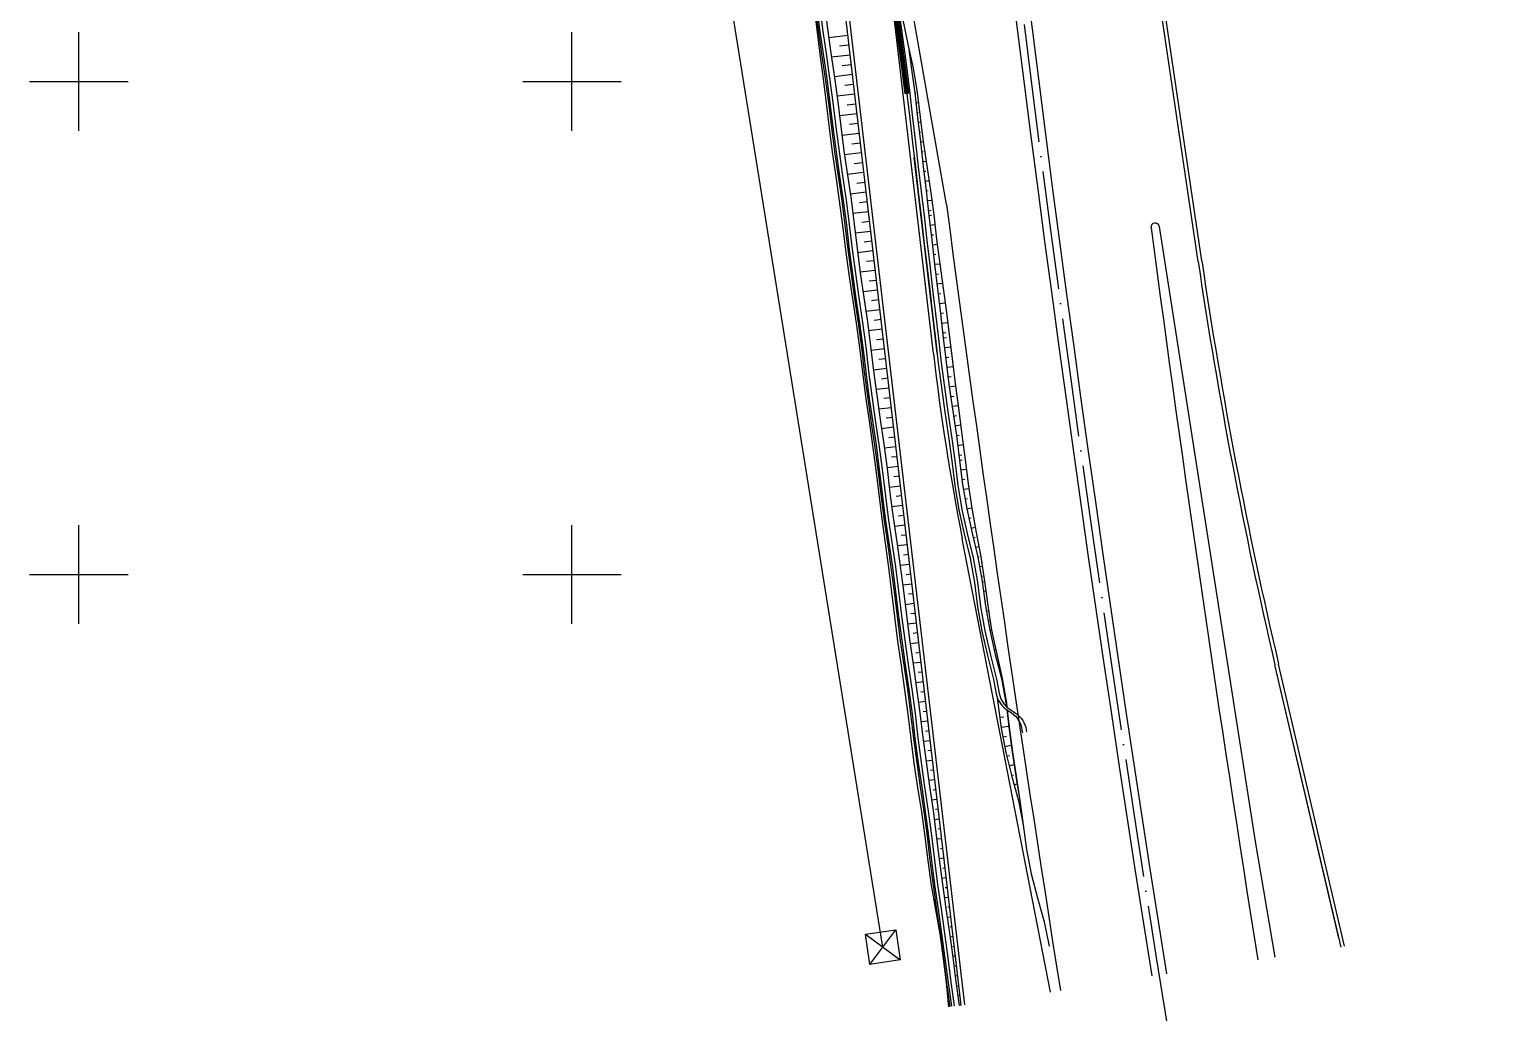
# Model space of a CAD drawing. Header units: inches. Extents: x 499362 to 502582, y 2541888 to 2545349.
# Drawn here: x 501190 to 501488.7, y 2542711.2 to 2542910.5 of the extents above; entities that cross this region are included whole.
import ezdxf

# ---------------------------------------------------------------- set-up
doc = ezdxf.new("R2010")
doc.units = ezdxf.units.IN
doc.linetypes.add('ACAD_ISO04W100', pattern=[30, 24, -3, 0, -3])
doc.linetypes.add('HIDDEN2', pattern=[4, 3, -1])
doc.layers.add('0-段落划分', color=2, linetype='Continuous')
doc.layers.add('坐标网', color=2, linetype='Continuous')

# ---------------------------------------------------------------- blocks, each defined once
blk = doc.blocks.new('A$C3A006F90')
at = {"layer": '0-段落划分', "color": 2}
for p, q in [((501378.89, 2542712.67), (501342.04, 2543028.36)), ((501379.63, 2542712.76), (501342.79, 2543028.44)), ((501373.28, 2542844.81), (501351.73, 2543029.49)), ((501426.95, 2542863.49), (501408.04, 2542991.64)), ((501427.69, 2542863.6), (501408.78, 2542991.75)), ((501375.92, 2542875.03), (501364.01, 2542942.9)), ((501374.02, 2542844.9), (501369.39, 2542884.59)), ((501419.07, 2542870.58), (501438.54, 2542745.89)), ((501397.01, 2542715.34), (501379.12, 2542807.22)), ((501455.49, 2542726.29), (501442.53, 2542781.68)), ((501455.92, 2542724.45), (501442.53, 2542781.68)), ((501456.65, 2542724.62), (501443.26, 2542781.85)), ((501438.54, 2542745.89), (501442.48, 2542722.43))]:
    blk.add_line(p, q, dxfattribs=at)
at = {"layer": '0-段落划分', "color": 2, "linetype": 'Continuous'}
for p, q in [((501363.03, 2542724.47), (501331.32, 2542921.72)), ((501355.93, 2542909.34), (501352.06, 2542908.88)), ((501356.4, 2542905.36), (501352.63, 2542904.92)), ((501356.16, 2542907.35), (501354.26, 2542907.13)), ((501356.63, 2542903.38), (501354.78, 2542903.16)), ((501356.86, 2542901.39), (501353.22, 2542900.96)), ((501357.09, 2542899.4), (501355.29, 2542899.19)), ((501357.32, 2542897.42), (501353.74, 2542897)), ((501369.48, 2542897.68), (501369.73, 2542897.71)), ((501357.79, 2542893.44), (501354.23, 2542893.03)), ((501357.56, 2542895.43), (501355.78, 2542895.22)), ((501369.71, 2542895.69), (501370.23, 2542895.76)), ((501369.94, 2542893.71), (501370.2, 2542893.74)), ((501358.02, 2542891.46), (501356.24, 2542891.25)), ((501370.17, 2542891.72), (501370.71, 2542891.78)), ((501358.25, 2542889.47), (501354.72, 2542889.06)), ((501358.48, 2542887.48), (501356.73, 2542887.28)), ((501370.4, 2542889.73), (501370.69, 2542889.77)), ((501370.63, 2542887.75), (501371.23, 2542887.82)), ((501358.72, 2542885.5), (501355.25, 2542885.09)), ((501370.87, 2542885.76), (501371.19, 2542885.8)), ((501359.18, 2542881.52), (501355.82, 2542881.13)), ((501358.95, 2542883.51), (501357.24, 2542883.31)), ((501371.1, 2542883.78), (501371.8, 2542883.86)), ((501371.33, 2542881.79), (501371.71, 2542881.83)), ((501359.41, 2542879.54), (501357.76, 2542879.34)), ((501371.56, 2542879.8), (501372.38, 2542879.9)), ((501359.64, 2542877.55), (501356.4, 2542877.17)), ((501359.87, 2542875.56), (501358.28, 2542875.38)), ((501371.79, 2542877.82), (501372.24, 2542877.87)), ((501372.03, 2542875.83), (501372.94, 2542875.94)), ((501360.11, 2542873.58), (501356.94, 2542873.21)), ((501372.26, 2542873.84), (501372.73, 2542873.9)), ((501372.37, 2542872.85), (501372.86, 2542872.91)), ((501360.57, 2542869.6), (501357.44, 2542869.24)), ((501360.34, 2542871.59), (501358.77, 2542871.41)), ((501372.61, 2542870.86), (501373.57, 2542870.98)), ((501360.8, 2542867.62), (501359.24, 2542867.44)), ((501372.84, 2542868.88), (501373.32, 2542868.93)), ((501373.07, 2542866.89), (501374.05, 2542867)), ((501361.03, 2542865.63), (501357.92, 2542865.27)), ((501361.27, 2542863.65), (501359.72, 2542863.47)), ((501373.3, 2542864.9), (501373.8, 2542864.96)), ((501361.5, 2542861.66), (501358.44, 2542861.3)), ((501373.53, 2542862.92), (501374.56, 2542863.04)), ((501373.76, 2542860.93), (501374.3, 2542860.99)), ((501361.96, 2542857.69), (501359.01, 2542857.34)), ((501361.73, 2542859.67), (501360.23, 2542859.5)), ((501374, 2542858.94), (501375.1, 2542859.07)), ((501362.19, 2542855.7), (501360.74, 2542855.53)), ((501374.23, 2542856.96), (501374.8, 2542857.02)), ((501374.46, 2542854.97), (501375.66, 2542855.11)), ((501362.42, 2542853.71), (501359.58, 2542853.38)), ((501362.66, 2542851.73), (501361.27, 2542851.56)), ((501374.69, 2542852.98), (501375.31, 2542853.06)), ((501362.89, 2542849.74), (501360.14, 2542849.42)), ((501374.92, 2542851), (501376.19, 2542851.15)), ((501375.16, 2542849.01), (501375.8, 2542849.09)), ((501363.35, 2542845.77), (501360.65, 2542845.45)), ((501363.12, 2542847.75), (501361.76, 2542847.59)), ((501375.27, 2542848.02), (501375.92, 2542848.1)), ((501375.51, 2542846.03), (501376.81, 2542846.19)), ((501363.58, 2542843.78), (501362.24, 2542843.62)), ((501375.74, 2542844.05), (501376.39, 2542844.12)), ((501363.82, 2542841.79), (501361.13, 2542841.48)), ((501364.05, 2542839.81), (501362.72, 2542839.65)), ((501375.99, 2542842.06), (501377.28, 2542842.23)), ((501376.25, 2542840.08), (501376.89, 2542840.16)), ((501364.28, 2542837.82), (501361.64, 2542837.51)), ((501376.5, 2542838.09), (501377.77, 2542838.26)), ((501364.74, 2542833.85), (501362.19, 2542833.55)), ((501364.51, 2542835.83), (501363.21, 2542835.68)), ((501376.79, 2542836.11), (501377.41, 2542836.2)), ((501377.07, 2542834.13), (501378.28, 2542834.31)), ((501364.98, 2542831.86), (501363.73, 2542831.72)), ((501377.35, 2542832.15), (501377.95, 2542832.24)), ((501365.21, 2542829.87), (501362.77, 2542829.59)), ((501365.44, 2542827.89), (501364.25, 2542827.75)), ((501377.64, 2542830.18), (501378.8, 2542830.35)), ((501377.93, 2542828.2), (501378.5, 2542828.28)), ((501365.67, 2542825.9), (501363.34, 2542825.63)), ((501378.19, 2542826.21), (501379.31, 2542826.36)), ((501366.13, 2542821.93), (501363.86, 2542821.66)), ((501365.9, 2542823.91), (501364.75, 2542823.78)), ((501378.45, 2542824.23), (501379.01, 2542824.3)), ((501378.58, 2542823.23), (501379.13, 2542823.3)), ((501366.37, 2542819.94), (501365.23, 2542819.81)), ((501378.83, 2542821.25), (501379.93, 2542821.39)), ((501379.08, 2542819.27), (501379.63, 2542819.34)), ((501366.6, 2542817.96), (501364.34, 2542817.69)), ((501366.83, 2542815.97), (501365.71, 2542815.84)), ((501379.38, 2542817.29), (501380.44, 2542817.47)), ((501367.06, 2542813.98), (501364.84, 2542813.72)), ((501379.71, 2542815.32), (501380.22, 2542815.4)), ((501380.05, 2542813.34), (501381.03, 2542813.51)), ((501367.53, 2542810.01), (501365.38, 2542809.76)), ((501367.29, 2542812), (501366.2, 2542811.87)), ((501380.48, 2542811.39), (501380.93, 2542811.49)), ((501367.76, 2542808.02), (501366.71, 2542807.9)), ((501380.91, 2542809.44), (501381.74, 2542809.62)), ((501381.36, 2542807.49), (501381.73, 2542807.58)), ((501367.99, 2542806.04), (501365.95, 2542805.8)), ((501368.22, 2542804.05), (501367.23, 2542803.93)), ((501381.82, 2542805.54), (501382.48, 2542805.7)), ((501368.45, 2542802.06), (501366.53, 2542801.84)), ((501382.29, 2542803.6), (501382.57, 2542803.67)), ((501382.64, 2542801.63), (501383.18, 2542801.73)), ((501368.92, 2542798.09), (501367.06, 2542797.87)), ((501368.68, 2542800.08), (501367.74, 2542799.97)), ((501383, 2542799.66), (501383.24, 2542799.71)), ((501383.19, 2542798.6), (501383.42, 2542798.63)), ((501369.15, 2542796.1), (501368.23, 2542796)), ((501383.44, 2542796.62), (501383.9, 2542796.68)), ((501369.38, 2542794.12), (501367.55, 2542793.9)), ((501369.61, 2542792.13), (501368.7, 2542792.02)), ((501383.69, 2542794.63), (501383.92, 2542794.66)), ((501383.99, 2542792.66), (501384.43, 2542792.74)), ((501369.84, 2542790.14), (501368.04, 2542789.93)), ((501384.34, 2542790.69), (501384.55, 2542790.72)), ((501384.69, 2542788.72), (501385.08, 2542788.79)), ((501370.31, 2542786.17), (501368.57, 2542785.97)), ((501370.08, 2542788.16), (501369.19, 2542788.05)), ((501385.14, 2542786.77), (501385.31, 2542786.81)), ((501370.54, 2542784.18), (501369.7, 2542784.09)), ((501385.59, 2542784.82), (501385.9, 2542784.89)), ((501386.06, 2542782.88), (501386.19, 2542782.91)), ((501370.77, 2542782.2), (501369.14, 2542782.01)), ((501371, 2542780.21), (501370.21, 2542780.12)), ((501386.55, 2542780.94), (501386.76, 2542780.99)), ((501371.23, 2542778.23), (501369.72, 2542778.05)), ((501387.04, 2542779), (501387.12, 2542779.02)), ((501387.41, 2542777.03), (501387.54, 2542777.06)), ((501371.7, 2542774.25), (501370.26, 2542774.08)), ((501371.47, 2542776.24), (501370.73, 2542776.15)), ((501387.78, 2542775.07), (501387.83, 2542775.08)), ((501371.93, 2542772.27), (501371.23, 2542772.18)), ((501386.75, 2542771.07), (501387.53, 2542771.17)), ((501372.16, 2542770.28), (501370.76, 2542770.12)), ((501372.39, 2542768.29), (501371.7, 2542768.21)), ((501387, 2542769.08), (501388.55, 2542769.28)), ((501372.63, 2542766.31), (501371.24, 2542766.14)), ((501387.35, 2542767.11), (501388.08, 2542767.25)), ((501387.72, 2542765.15), (501389.07, 2542765.4)), ((501373.09, 2542762.33), (501371.76, 2542762.18)), ((501372.86, 2542764.32), (501372.18, 2542764.24)), ((501388.13, 2542763.19), (501388.73, 2542763.34)), ((501373.32, 2542760.35), (501372.68, 2542760.27)), ((501388.61, 2542761.25), (501389.64, 2542761.51)), ((501389.1, 2542759.31), (501389.52, 2542759.42)), ((501373.55, 2542758.36), (501372.32, 2542758.22)), ((501373.79, 2542756.37), (501373.2, 2542756.3)), ((501389.62, 2542757.38), (501390.26, 2542757.56)), ((501374.02, 2542754.39), (501372.9, 2542754.26)), ((501390.15, 2542755.45), (501390.36, 2542755.51)), ((501390.63, 2542753.51), (501390.88, 2542753.56)), ((501374.48, 2542750.41), (501373.46, 2542750.29)), ((501374.25, 2542752.4), (501373.72, 2542752.34)), ((501391.02, 2542751.55), (501391.09, 2542751.56)), ((501374.71, 2542748.43), (501374.22, 2542748.37)), ((501391.41, 2542749.59), (501391.43, 2542749.59)), ((501374.94, 2542746.44), (501373.97, 2542746.33)), ((501375.18, 2542744.45), (501374.69, 2542744.4)), ((501375.41, 2542742.47), (501374.45, 2542742.36)), ((501375.87, 2542738.49), (501374.96, 2542738.39)), ((501375.64, 2542740.48), (501375.17, 2542740.43)), ((501376.1, 2542736.51), (501375.67, 2542736.46)), ((501376.34, 2542734.52), (501375.51, 2542734.43)), ((501376.57, 2542732.54), (501376.18, 2542732.49)), ((501376.8, 2542730.55), (501376.09, 2542730.47)), ((501359.52, 2542727.09), (501366.53, 2542721.85)), ((501360.38, 2542720.95), (501365.68, 2542727.99)), ((501377.26, 2542726.58), (501376.66, 2542726.5)), ((501377.03, 2542728.56), (501376.7, 2542728.52)), ((501377.49, 2542724.59), (501377.21, 2542724.56)), ((501377.73, 2542722.6), (501377.18, 2542722.54)), ((501377.96, 2542720.62), (501377.7, 2542720.59)), ((501377.96, 2542720.62), (501377.7, 2542720.59)), ((501378.19, 2542718.63), (501377.69, 2542718.57)), ((501378.19, 2542718.63), (501377.69, 2542718.57)), ((501378.42, 2542716.64), (501378.19, 2542716.62)), ((501378.42, 2542716.64), (501378.19, 2542716.62)), ((501378.65, 2542714.66), (501378.23, 2542714.61)), ((501378.65, 2542714.66), (501378.23, 2542714.61)), ((501378.89, 2542712.67), (501378.7, 2542712.65)), ((501378.89, 2542712.67), (501378.7, 2542712.65))]:
    blk.add_line(p, q, dxfattribs=at)
at = {"layer": '0-段落划分', "color": 2, "linetype": 'Continuous', "flags": 128}
for points in [[(501348.46, 2542920.4), (501349.04, 2542915.43), (501349.65, 2542910.47), (501350.28, 2542905.51), (501350.93, 2542900.55), (501351.54, 2542895.59), (501351.54, 2542895.59)], [(501348.68, 2542920.42), (501349.27, 2542915.46), (501349.91, 2542910.5), (501350.62, 2542905.55), (501351.35, 2542900.6), (501352.01, 2542895.64), (501352.01, 2542895.64)], [(501348.98, 2542920.46), (501349.57, 2542915.49), (501350.21, 2542910.53), (501350.92, 2542905.58), (501351.65, 2542900.63), (501352.31, 2542895.68), (501352.31, 2542895.68)], [(501348.98, 2542920.46), (501349.57, 2542915.49), (501350.21, 2542910.53), (501350.92, 2542905.58), (501351.65, 2542900.63), (501352.31, 2542895.68), (501352.31, 2542895.68)], [(501349.57, 2542920.53), (501350.16, 2542915.56), (501350.81, 2542910.6), (501351.52, 2542905.65), (501352.24, 2542900.7), (501352.9, 2542895.75), (501352.9, 2542895.75)], [(501349.57, 2542920.53), (501350.16, 2542915.56), (501350.81, 2542910.6), (501351.52, 2542905.65), (501352.24, 2542900.7), (501352.9, 2542895.75), (501352.9, 2542895.75)], [(501350.56, 2542920.64), (501351.16, 2542915.68), (501351.8, 2542910.72), (501352.51, 2542905.77), (501353.24, 2542900.82), (501353.89, 2542895.86), (501353.89, 2542895.86)], [(501365.34, 2542922.37), (501365.92, 2542917.4), (501366.54, 2542912.44), (501367.19, 2542907.48), (501367.86, 2542902.53), (501368.48, 2542897.56), (501368.48, 2542897.56)], [(501365.34, 2542922.37), (501365.92, 2542917.4), (501366.54, 2542912.44), (501367.19, 2542907.48), (501367.86, 2542902.53), (501368.48, 2542897.56), (501368.48, 2542897.56)], [(501365.63, 2542922.4), (501366.25, 2542917.44), (501367.05, 2542912.5), (501368.07, 2542907.58), (501369.15, 2542902.68), (501369.99, 2542897.74), (501369.99, 2542897.74)], [(501368.31, 2542906.46), (501368.95, 2542901.5), (501369.48, 2542897.68)], [(501367.89, 2542897.5), (501368.47, 2542892.53), (501369.05, 2542887.56), (501369.62, 2542882.6), (501370.2, 2542877.63), (501370.78, 2542872.66), (501370.78, 2542872.66)], [(501368.48, 2542897.56), (501369.06, 2542892.6), (501369.64, 2542887.63), (501370.22, 2542882.67), (501370.8, 2542877.7), (501371.38, 2542872.73), (501371.38, 2542872.73)], [(501368.48, 2542897.56), (501369.06, 2542892.6), (501369.64, 2542887.63), (501370.22, 2542882.67), (501370.8, 2542877.7), (501371.38, 2542872.73), (501371.38, 2542872.73)], [(501369.48, 2542897.68), (501370.05, 2542892.71), (501370.63, 2542887.75), (501371.21, 2542882.78), (501371.79, 2542877.82), (501372.37, 2542872.85), (501372.37, 2542872.85)], [(501369.99, 2542897.74), (501370.58, 2542892.78), (501371.23, 2542887.82), (501371.94, 2542882.87), (501372.68, 2542877.92), (501373.34, 2542872.96), (501373.34, 2542872.96)], [(501351.54, 2542895.59), (501352.13, 2542890.62), (501352.77, 2542885.66), (501353.47, 2542880.71), (501354.18, 2542875.76), (501354.84, 2542870.8), (501354.84, 2542870.8)], [(501352.01, 2542895.64), (501352.6, 2542890.68), (501353.24, 2542885.72), (501353.95, 2542880.77), (501354.68, 2542875.82), (501355.34, 2542870.86), (501355.34, 2542870.86)], [(501352.31, 2542895.68), (501352.9, 2542890.71), (501353.54, 2542885.75), (501354.25, 2542880.8), (501354.98, 2542875.85), (501355.63, 2542870.9), (501355.63, 2542870.9)], [(501352.31, 2542895.68), (501352.9, 2542890.71), (501353.54, 2542885.75), (501354.25, 2542880.8), (501354.98, 2542875.85), (501355.63, 2542870.9), (501355.63, 2542870.9)], [(501352.9, 2542895.75), (501353.49, 2542890.78), (501354.14, 2542885.82), (501354.85, 2542880.87), (501355.57, 2542875.92), (501356.23, 2542870.97), (501356.23, 2542870.97)], [(501352.9, 2542895.75), (501353.49, 2542890.78), (501354.14, 2542885.82), (501354.85, 2542880.87), (501355.57, 2542875.92), (501356.23, 2542870.97), (501356.23, 2542870.97)], [(501353.89, 2542895.86), (501354.49, 2542890.9), (501355.13, 2542885.94), (501355.84, 2542880.99), (501356.57, 2542876.04), (501357.22, 2542871.08), (501357.22, 2542871.08)], [(501370.78, 2542872.66), (501371.36, 2542867.7), (501371.94, 2542862.73), (501372.52, 2542857.77), (501373.1, 2542852.8), (501373.68, 2542847.83), (501373.68, 2542847.83)], [(501371.38, 2542872.73), (501371.96, 2542867.77), (501372.54, 2542862.8), (501373.12, 2542857.83), (501373.7, 2542852.87), (501374.28, 2542847.9), (501374.28, 2542847.9)], [(501371.38, 2542872.73), (501371.96, 2542867.77), (501372.54, 2542862.8), (501373.12, 2542857.83), (501373.7, 2542852.87), (501374.28, 2542847.9), (501374.28, 2542847.9)], [(501372.37, 2542872.85), (501372.95, 2542867.88), (501373.53, 2542862.92), (501374.11, 2542857.95), (501374.69, 2542852.98), (501375.27, 2542848.02), (501375.27, 2542848.02)], [(501373.34, 2542872.96), (501373.93, 2542868), (501374.56, 2542863.04), (501375.24, 2542858.08), (501375.93, 2542853.13), (501376.57, 2542848.17), (501376.57, 2542848.17)], [(501354.84, 2542870.8), (501355.43, 2542865.84), (501356.1, 2542860.88), (501356.85, 2542855.94), (501357.62, 2542850.99), (501358.3, 2542846.04), (501358.3, 2542846.04)], [(501355.34, 2542870.86), (501355.93, 2542865.9), (501356.57, 2542860.94), (501357.28, 2542855.99), (501358.01, 2542851.04), (501358.67, 2542846.08), (501358.67, 2542846.08)], [(501355.63, 2542870.9), (501356.23, 2542865.93), (501356.87, 2542860.97), (501357.58, 2542856.02), (501358.31, 2542851.07), (501358.96, 2542846.11), (501358.96, 2542846.11)], [(501355.63, 2542870.9), (501356.23, 2542865.93), (501356.87, 2542860.97), (501357.58, 2542856.02), (501358.31, 2542851.07), (501358.96, 2542846.11), (501358.96, 2542846.11)], [(501356.23, 2542870.97), (501356.82, 2542866), (501357.47, 2542861.04), (501358.17, 2542856.09), (501358.9, 2542851.14), (501359.56, 2542846.18), (501359.56, 2542846.18)], [(501356.23, 2542870.97), (501356.82, 2542866), (501357.47, 2542861.04), (501358.17, 2542856.09), (501358.9, 2542851.14), (501359.56, 2542846.18), (501359.56, 2542846.18)], [(501357.22, 2542871.08), (501357.81, 2542866.12), (501358.46, 2542861.16), (501359.17, 2542856.21), (501359.9, 2542851.26), (501360.55, 2542846.3), (501360.55, 2542846.3)], [(501358.3, 2542846.04), (501358.89, 2542841.07), (501359.53, 2542836.11), (501360.23, 2542831.16), (501360.95, 2542826.21), (501361.6, 2542821.25), (501361.6, 2542821.25)], [(501358.67, 2542846.08), (501359.26, 2542841.11), (501359.9, 2542836.16), (501360.61, 2542831.21), (501361.34, 2542826.26), (501362, 2542821.3), (501362, 2542821.3)], [(501358.96, 2542846.11), (501359.56, 2542841.15), (501360.2, 2542836.19), (501360.91, 2542831.24), (501361.64, 2542826.29), (501362.29, 2542821.33), (501362.29, 2542821.33)], [(501358.96, 2542846.11), (501359.56, 2542841.15), (501360.2, 2542836.19), (501360.91, 2542831.24), (501361.64, 2542826.29), (501362.29, 2542821.33), (501362.29, 2542821.33)], [(501359.56, 2542846.18), (501360.15, 2542841.22), (501360.8, 2542836.26), (501361.5, 2542831.31), (501362.23, 2542826.36), (501362.89, 2542821.4), (501362.89, 2542821.4)], [(501359.56, 2542846.18), (501360.15, 2542841.22), (501360.8, 2542836.26), (501361.5, 2542831.31), (501362.23, 2542826.36), (501362.89, 2542821.4), (501362.89, 2542821.4)], [(501360.55, 2542846.3), (501361.14, 2542841.34), (501361.79, 2542836.38), (501362.5, 2542831.43), (501363.22, 2542826.48), (501363.88, 2542821.52), (501363.88, 2542821.52)], [(501373.68, 2542847.83), (501374.27, 2542842.87), (501374.92, 2542837.91), (501375.62, 2542832.96), (501376.34, 2542828.01), (501376.99, 2542823.05), (501376.99, 2542823.05)], [(501374.28, 2542847.9), (501374.87, 2542842.94), (501375.51, 2542837.98), (501376.21, 2542833.03), (501376.94, 2542828.08), (501377.59, 2542823.12), (501377.59, 2542823.12)], [(501374.28, 2542847.9), (501374.87, 2542842.94), (501375.51, 2542837.98), (501376.21, 2542833.03), (501376.94, 2542828.08), (501377.59, 2542823.12), (501377.59, 2542823.12)], [(501375.27, 2542848.02), (501375.86, 2542843.05), (501376.5, 2542838.09), (501377.21, 2542833.14), (501377.93, 2542828.19), (501378.58, 2542823.23), (501378.58, 2542823.23)], [(501376.57, 2542848.17), (501377.16, 2542843.2), (501377.77, 2542838.24), (501378.42, 2542833.28), (501379.07, 2542828.33), (501379.69, 2542823.36), (501379.69, 2542823.36)], [(501376.99, 2542823.05), (501377.62, 2542818.09), (501378.46, 2542813.15), (501379.54, 2542808.25), (501380.71, 2542803.35), (501381.6, 2542798.42), (501381.6, 2542798.42)], [(501377.59, 2542823.12), (501378.22, 2542818.16), (501379.05, 2542813.22), (501380.14, 2542808.31), (501381.31, 2542803.42), (501382.2, 2542798.49), (501382.2, 2542798.49)], [(501377.59, 2542823.12), (501378.22, 2542818.16), (501379.05, 2542813.22), (501380.14, 2542808.31), (501381.31, 2542803.42), (501382.2, 2542798.49), (501382.2, 2542798.49)], [(501378.58, 2542823.23), (501379.21, 2542818.27), (501380.05, 2542813.34), (501381.13, 2542808.43), (501382.3, 2542803.53), (501383.19, 2542798.6), (501383.19, 2542798.6)], [(501379.69, 2542823.36), (501380.3, 2542818.4), (501381.04, 2542813.45), (501381.94, 2542808.52), (501382.88, 2542803.6), (501383.66, 2542798.66), (501383.66, 2542798.66)], [(501361.6, 2542821.25), (501362.18, 2542816.29), (501362.8, 2542811.33), (501363.47, 2542806.37), (501364.14, 2542801.41), (501364.77, 2542796.45), (501364.77, 2542796.45)], [(501362, 2542821.3), (501362.59, 2542816.33), (501363.23, 2542811.38), (501363.94, 2542806.42), (501364.67, 2542801.47), (501365.33, 2542796.52), (501365.33, 2542796.52)], [(501362.29, 2542821.33), (501362.89, 2542816.37), (501363.53, 2542811.41), (501364.24, 2542806.46), (501364.97, 2542801.51), (501365.62, 2542796.55), (501365.62, 2542796.55)], [(501362.29, 2542821.33), (501362.89, 2542816.37), (501363.53, 2542811.41), (501364.24, 2542806.46), (501364.97, 2542801.51), (501365.62, 2542796.55), (501365.62, 2542796.55)], [(501362.89, 2542821.4), (501363.48, 2542816.44), (501364.13, 2542811.48), (501364.83, 2542806.53), (501365.56, 2542801.58), (501366.22, 2542796.62), (501366.22, 2542796.62)], [(501362.89, 2542821.4), (501363.48, 2542816.44), (501364.13, 2542811.48), (501364.83, 2542806.53), (501365.56, 2542801.58), (501366.22, 2542796.62), (501366.22, 2542796.62)], [(501363.88, 2542821.52), (501364.47, 2542816.55), (501365.12, 2542811.6), (501365.83, 2542806.64), (501366.55, 2542801.7), (501367.21, 2542796.74), (501367.21, 2542796.74)], [(501382.2, 2542798.49), (501382.83, 2542793.53), (501383.69, 2542788.59), (501384.84, 2542783.69), (501386.07, 2542778.8), (501386.6, 2542775.95)], [(501383.19, 2542798.6), (501383.82, 2542793.64), (501384.69, 2542788.71), (501385.83, 2542783.81), (501387.06, 2542778.92), (501387.98, 2542773.99), (501387.98, 2542773.99)], [(501383.66, 2542798.66), (501384.28, 2542793.7), (501385.09, 2542788.76), (501386.12, 2542783.84), (501387.22, 2542778.94), (501388.07, 2542774), (501388.07, 2542774)], [(501364.77, 2542796.45), (501365.36, 2542791.49), (501366, 2542786.53), (501366.71, 2542781.58), (501367.43, 2542776.63), (501368.09, 2542771.67), (501368.09, 2542771.67)], [(501365.33, 2542796.52), (501365.92, 2542791.55), (501366.56, 2542786.59), (501367.27, 2542781.64), (501368, 2542776.69), (501368.65, 2542771.74), (501368.65, 2542771.74)], [(501365.62, 2542796.55), (501366.21, 2542791.59), (501366.86, 2542786.63), (501367.57, 2542781.68), (501368.3, 2542776.73), (501368.95, 2542771.77), (501368.95, 2542771.77)], [(501365.62, 2542796.55), (501366.21, 2542791.59), (501366.86, 2542786.63), (501367.57, 2542781.68), (501368.3, 2542776.73), (501368.95, 2542771.77), (501368.95, 2542771.77)], [(501366.22, 2542796.62), (501366.81, 2542791.66), (501367.46, 2542786.7), (501368.16, 2542781.75), (501368.89, 2542776.8), (501369.55, 2542771.84), (501369.55, 2542771.84)], [(501366.22, 2542796.62), (501366.81, 2542791.66), (501367.46, 2542786.7), (501368.16, 2542781.75), (501368.89, 2542776.8), (501369.55, 2542771.84), (501369.55, 2542771.84)], [(501367.21, 2542796.74), (501367.8, 2542791.77), (501368.45, 2542786.81), (501369.16, 2542781.86), (501369.88, 2542776.91), (501370.54, 2542771.96), (501370.54, 2542771.96)], [(501386.23, 2542775.03), (501387.03, 2542768.85), (501387.94, 2542763.92), (501389.17, 2542759.03), (501390.51, 2542754.15), (501391.48, 2542749.23), (501391.48, 2542749.23)], [(501387.98, 2542773.99), (501388.07, 2542773.24)], [(501388.07, 2542774), (501388.18, 2542773.15)], [(501368.09, 2542771.67), (501368.68, 2542766.71), (501369.34, 2542761.75), (501370.08, 2542756.8), (501370.85, 2542751.86), (501371.53, 2542746.9), (501371.53, 2542746.9)], [(501368.65, 2542771.74), (501369.25, 2542766.77), (501369.89, 2542761.81), (501370.6, 2542756.86), (501371.33, 2542751.91), (501371.98, 2542746.96), (501371.98, 2542746.96)], [(501368.95, 2542771.77), (501369.54, 2542766.81), (501370.19, 2542761.85), (501370.9, 2542756.9), (501371.63, 2542751.95), (501372.28, 2542746.99), (501372.28, 2542746.99)], [(501368.95, 2542771.77), (501369.54, 2542766.81), (501370.19, 2542761.85), (501370.9, 2542756.9), (501371.63, 2542751.95), (501372.28, 2542746.99), (501372.28, 2542746.99)], [(501369.55, 2542771.84), (501370.14, 2542766.88), (501370.79, 2542761.92), (501371.49, 2542756.97), (501372.22, 2542752.02), (501372.88, 2542747.06), (501372.88, 2542747.06)], [(501369.55, 2542771.84), (501370.14, 2542766.88), (501370.79, 2542761.92), (501371.49, 2542756.97), (501372.22, 2542752.02), (501372.88, 2542747.06), (501372.88, 2542747.06)], [(501370.54, 2542771.96), (501371.13, 2542766.99), (501371.78, 2542762.03), (501372.49, 2542757.08), (501373.21, 2542752.13), (501373.87, 2542747.18), (501373.87, 2542747.18)], [(501388.15, 2542772.61), (501388.58, 2542769.03), (501389.25, 2542764.07), (501390.01, 2542759.13), (501390.79, 2542754.18), (501391.48, 2542749.23), (501391.48, 2542749.23)], [(501388.25, 2542772.54), (501388.67, 2542769.04), (501389.32, 2542764.08), (501390.06, 2542759.13), (501390.81, 2542754.19), (501391.48, 2542749.23), (501391.48, 2542749.23)], [(501371.98, 2542746.96), (501372.58, 2542741.99), (501373.22, 2542737.03), (501373.93, 2542732.08), (501374.66, 2542727.13), (501375.31, 2542722.17), (501375.31, 2542722.17)], [(501372.28, 2542746.99), (501372.87, 2542742.03), (501373.52, 2542737.07), (501374.23, 2542732.12), (501374.95, 2542727.17), (501375.61, 2542722.21), (501375.61, 2542722.21)], [(501372.28, 2542746.99), (501372.87, 2542742.03), (501373.52, 2542737.07), (501374.23, 2542732.12), (501374.95, 2542727.17), (501375.61, 2542722.21), (501375.61, 2542722.21)], [(501372.88, 2542747.06), (501373.47, 2542742.1), (501374.12, 2542737.14), (501374.82, 2542732.18), (501375.55, 2542727.24), (501376.21, 2542722.28), (501376.21, 2542722.28)], [(501372.88, 2542747.06), (501373.47, 2542742.1), (501374.12, 2542737.14), (501374.82, 2542732.18), (501375.55, 2542727.24), (501376.21, 2542722.28), (501376.21, 2542722.28)], [(501373.87, 2542747.18), (501374.46, 2542742.21), (501375.11, 2542737.25), (501375.82, 2542732.3), (501376.54, 2542727.35), (501377.2, 2542722.39), (501377.2, 2542722.39)], [(501391.48, 2542749.23), (501392.13, 2542744.27), (501393.07, 2542739.35), (501394.35, 2542734.46), (501395.74, 2542729.59), (501396.74, 2542724.68), (501396.74, 2542724.68)], [(501371.53, 2542746.9), (501372.13, 2542741.94), (501372.84, 2542736.99), (501373.67, 2542732.05), (501374.55, 2542727.12), (501375.28, 2542722.17), (501375.28, 2542722.17)], [(501375.28, 2542722.17), (501375.85, 2542717.2), (501376.37, 2542712.38)], [(501375.31, 2542722.17), (501375.95, 2542717.21), (501376.63, 2542712.41)], [(501375.61, 2542722.21), (501376.25, 2542717.25), (501376.92, 2542712.45)], [(501375.61, 2542722.21), (501376.25, 2542717.25), (501376.92, 2542712.45)], [(501376.21, 2542722.28), (501376.84, 2542717.32), (501377.52, 2542712.52)], [(501376.21, 2542722.28), (501376.84, 2542717.32), (501377.52, 2542712.52)], [(501377.2, 2542722.39), (501377.84, 2542717.43), (501378.51, 2542712.63)]]:
    blk.add_lwpolyline(points, dxfattribs=at)
at = {"layer": '0-段落划分', "color": 2, "linetype": 'HIDDEN2', "ltscale": 15, "const_width": 1, "flags": 128}
blk.add_lwpolyline([(501364.74, 2542922.3), (501365.33, 2542917.33), (501365.94, 2542912.37), (501366.6, 2542907.41), (501367.26, 2542902.46), (501367.89, 2542897.5), (501367.89, 2542897.5)], dxfattribs=at)
at = {"layer": '0-段落划分', "color": 2, "linetype": 'Continuous', "flags": 128}
for points in [[(501381.6, 2542798.42), (501382.23, 2542793.46), (501383.1, 2542788.52), (501384.24, 2542783.62), (501385.47, 2542778.73), (501386.01, 2542775.84, 0.198909), (501388.1, 2542772.64), (501389.1, 2542771.95, -0.212919), (501391.23, 2542768.48), (501391.31, 2542767.92)], [(501382.2, 2542798.49), (501382.83, 2542793.53), (501383.69, 2542788.59), (501384.84, 2542783.69), (501386.07, 2542778.8), (501386.6, 2542775.95, 0.202111), (501388.74, 2542772.71), (501389.94, 2542771.91, -0.209823), (501392.11, 2542768.52), (501392.17, 2542768.14)]]:
    blk.add_lwpolyline(points, format="xyb", dxfattribs=at)
blk.add_lwpolyline([(501360.38, 2542720.95), (501359.52, 2542727.09), (501365.68, 2542727.99), (501366.53, 2542721.85)], close=True, dxfattribs=at)
at = {"layer": '0-段落划分', "color": 6, "linetype": 'ACAD_ISO04W100'}
blk.add_arc((507344.92, 2543658.92), 6000, 174.220781, 192.567374, dxfattribs=at)
at = {"layer": '0-段落划分', "color": 2}
for centre, radius, start, end in [((507344.92, 2543658.92), 6001.5, 182.447155, 189.014277), ((507344.92, 2543658.92), 5998.5, 182.442913, 189.014257), ((507344.92, 2543658.92), 6020.25, 187.481752, 189.014396), ((501418.23, 2542870.45), 0.85, 8.8731, 187.578), ((507344.92, 2543658.92), 5979.75, 187.578004, 189.015288), ((502416.24, 2543009.49), 1000, 188.39499, 193.16808), ((502416.24, 2543009.49), 999.25, 188.39499, 193.16808), ((501869.91, 2542902.78), 500, 186.657, 191.0176)]:
    blk.add_arc(centre, radius, start, end, dxfattribs=at)

msp = doc.modelspace()

# ---------------------------------------------------------------- linework, layer by layer
at = {"layer": '坐标网'}
for p, q in [((501200, 2542890), (501200, 2542910)), ((501300, 2542890), (501300, 2542910)), ((501190, 2542900), (501210, 2542900)), ((501290, 2542900), (501310, 2542900)), ((501200, 2542790), (501200, 2542810)), ((501300, 2542790), (501300, 2542810)), ((501190, 2542800), (501210, 2542800)), ((501290, 2542800), (501310, 2542800))]:
    msp.add_line(p, q, dxfattribs=at)

# ---------------------------------------------------------------- block references
at = {"layer": '0-段落划分'}
msp.add_blockref('A$C3A006F90', (0, 0), dxfattribs=at)

doc.saveas('drawing.dxf')
